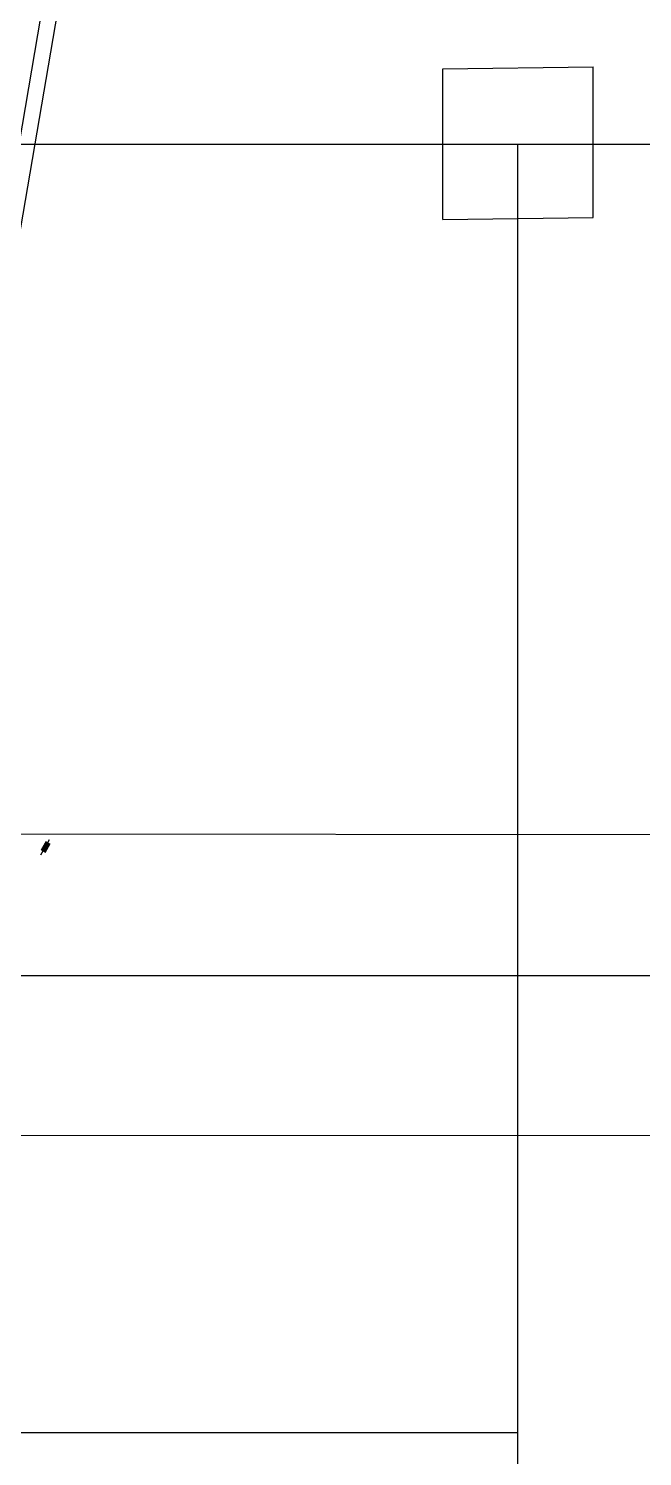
# Model space of a CAD drawing. Extents: x 878294 to 2409453, y -112941 to -40192.
# Drawn here: x 975543.9 to 975748, y -52078.8 to -51604.5 of the extents above; entities that cross this region are included whole.
import ezdxf

# ---------------------------------------------------------------- set-up
doc = ezdxf.new("R2010")
doc.units = 0
doc.header["$LTSCALE"] = 2000
doc.header["$MEASUREMENT"] = 0
for name, pattern in [('AM_DIN_G_W050', [13.75, 9.75, -1.5, 1, -1.5]), ('CENTERGY', [1600, 1300, -100, 100, -100]), ('CONTINU', [0]), ('HIDDEN', [0.375, 0.25, -0.125])]:
    doc.linetypes.add(name, pattern=pattern)
for name, color, linetype in [('3', 3, 'CONTINUOUS'), ('CENTER', 4, 'CENTERGY'), ('HID', 4, 'HIDDEN')]:
    doc.layers.add(name, color=color, linetype=linetype)
doc.layers.add('AM_7', color=4, linetype='AM_DIN_G_W050', lineweight=25)

msp = doc.modelspace()

# ---------------------------------------------------------------- linework, layer by layer
at = {"layer": '3', "linetype": 'Continuous', "lineweight": -3}
msp.add_line((975489.54, -51972.01, 0), (977875.27, -51973.69, 0), dxfattribs=at)
at = {"layer": 'AM_7', "color": 1, "linetype": 'CONTINU', "lineweight": -3}
for p, q in [((976321.13, -47073.34, 0), (975467.61, -52070.86, 0)), ((976329.69, -47073.2, 0), (975472.58, -52070.86, 0)), ((974441.44, -52070.86, 0), (975706.59, -52070.86, 0))]:
    msp.add_line(p, q, dxfattribs=at)
at = {"layer": 'AM_7', "lineweight": -3}
for p, q in [((975681.59, -51667.87, 0), (975681.59, -51617.86, 0)), ((975731.59, -51667.24, 0), (975731.59, -51617.23, 0)), ((974486.44, -51642.86, 0), (977784.26, -51642.86, 0)), ((975706.59, -52636.51, 0), (975706.59, -51642.86, 0))]:
    msp.add_line(p, q, dxfattribs=at)
at = {"layer": 'AM_7', "color": 3, "linetype": 'CONTINU', "lineweight": -3}
msp.add_line((975506.68, -51872.02, 0), (977875.26, -51873.7, 0), dxfattribs=at)
at = {"layer": 'AM_7', "lineweight": -3, "ltscale": 0.2}
msp.add_line((969269.65, -51919.02, 0), (977875.26, -51919.02, 0), dxfattribs=at)
at = {"layer": 'CENTER', "lineweight": -3, "ltscale": 2}
for p, q in [((975681.59, -51617.86, 0), (975731.59, -51617.23, 0)), ((975681.59, -51667.87, 0), (975731.59, -51667.24, 0))]:
    msp.add_line(p, q, dxfattribs=at)
at = {"layer": 'HID', "lineweight": -3}
for p, q in [((975547.99, -51878.95), (975550.92, -51873.87)), ((975547.99, -51878.95), (975550.92, -51873.87)), ((975549.42, -51878.23), (975551.15, -51875.25)), ((975549.42, -51878.23), (975551.15, -51875.25))]:
    msp.add_line(p, q, dxfattribs=at)
msp.add_trace([(975549.4, -51878.22), (975547.91, -51877.36), (975551.13, -51875.24), (975549.63, -51874.37)], dxfattribs=at)
msp.add_trace([(975549.4, -51878.22), (975547.91, -51877.36), (975551.13, -51875.24), (975549.63, -51874.37)], dxfattribs=at)

doc.saveas('drawing.dxf')
